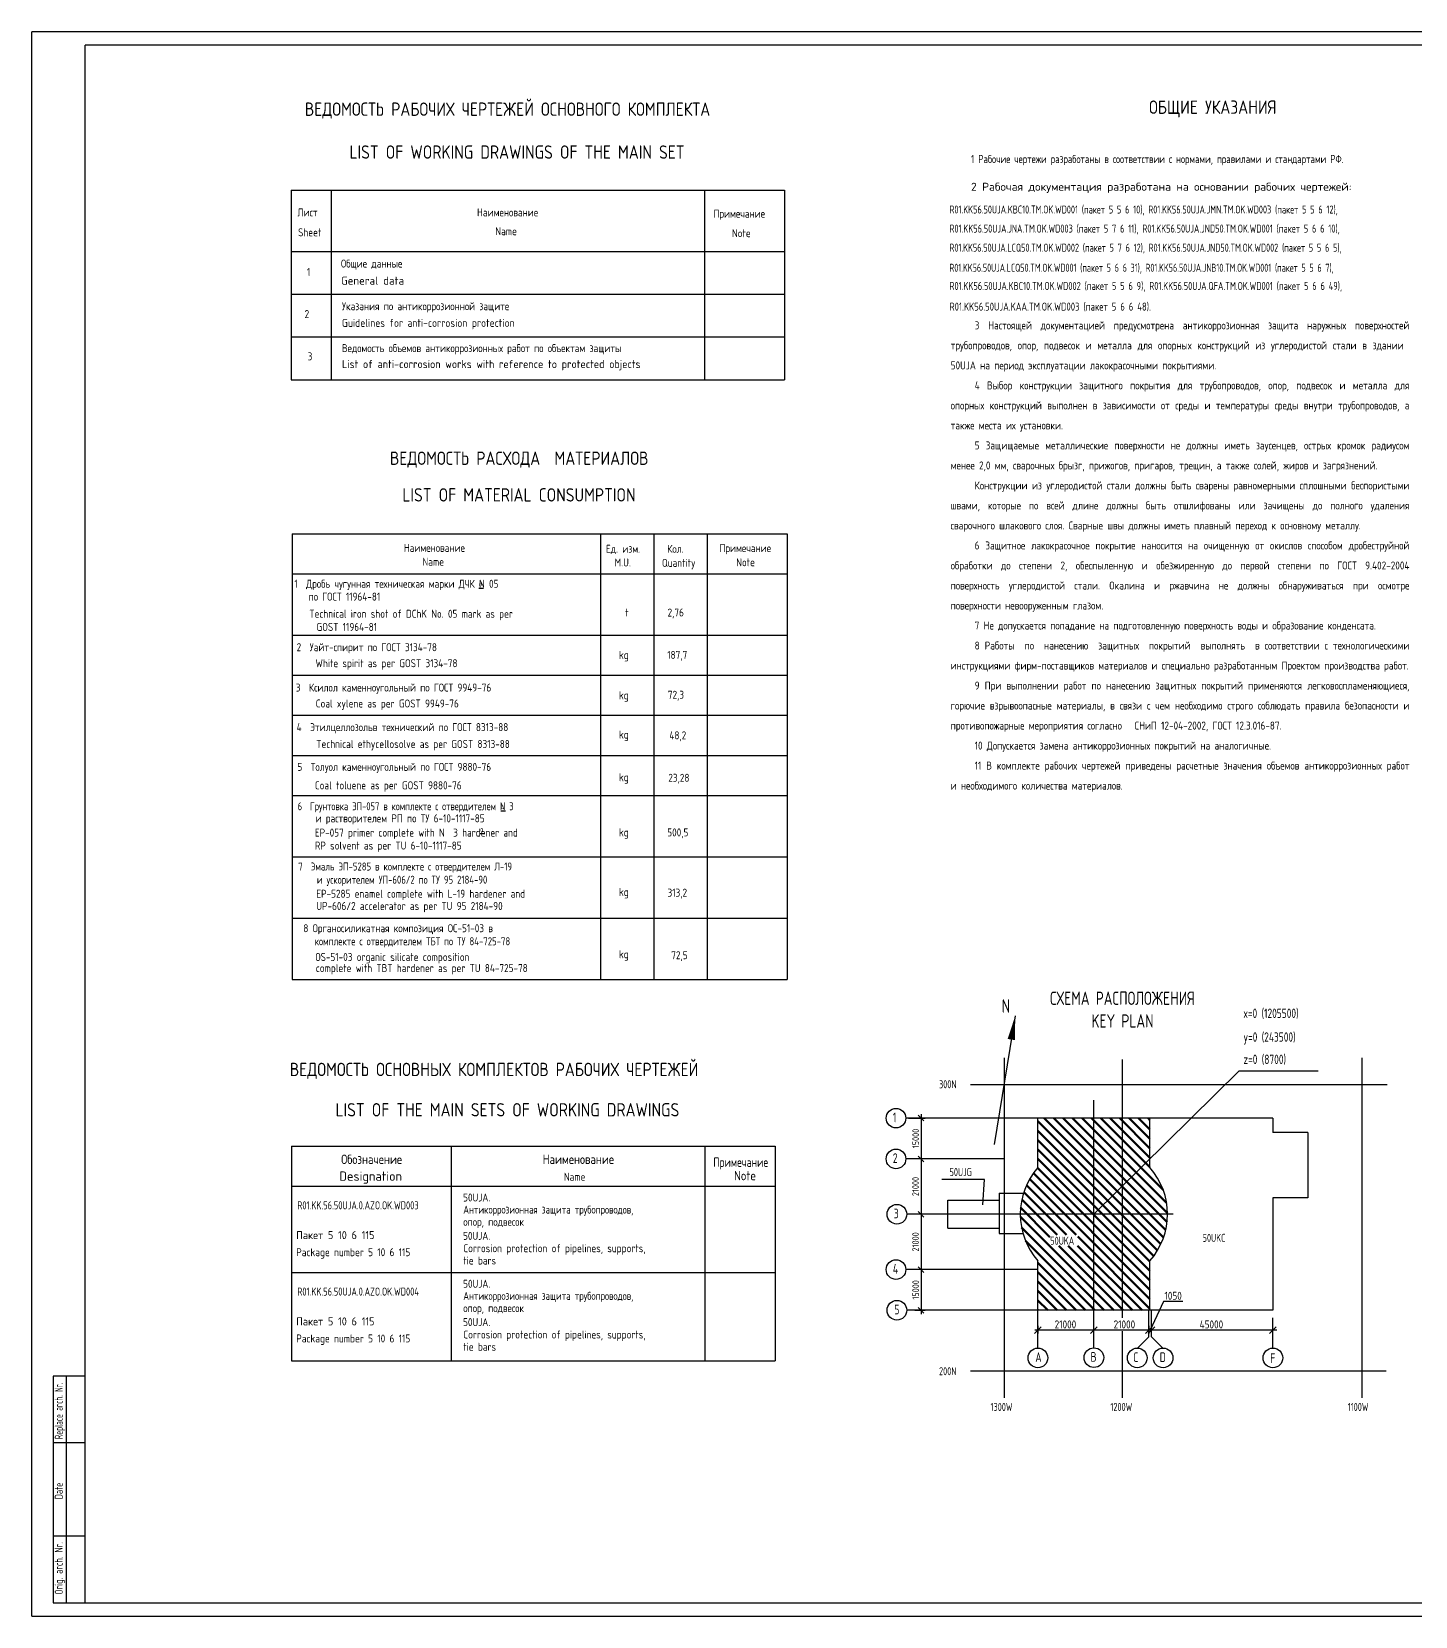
# Model space of a CAD drawing. Header units: millimetres. Extents: x 133356 to 134197, y -259 to 335.
# Drawn here: x 133356 to 133874, y -259 to 335 of the extents above; entities that cross this region are included whole.
import ezdxf
from ezdxf.enums import TextEntityAlignment as Align

# ---------------------------------------------------------------- set-up
doc = ezdxf.new("R2010")
doc.units = ezdxf.units.MM
doc.header["$LTSCALE"] = 20
doc.header["$MEASUREMENT"] = 0
doc.linetypes.add('CENTER', pattern=[1.49, 1.25, -0.11, 0.02, -0.11])
for name, color, linetype in [('-3.600 Титул', 7, 'Continuous'), ('POST', 7, 'Continuous'), ('TEXT1', 1, 'Continuous'), ('TITUL', 7, 'Continuous'), ('YELLOW', 2, 'Continuous'), ('ОСНОВНОЙ', 3, 'Continuous'), ('ТОНКИЙ', 7, 'Continuous')]:
    doc.layers.add(name, color=color, linetype=linetype)
doc.layers.add('Текст', color=7, linetype='Continuous', lineweight=25)
doc.styles.add('MONOTXT8', font='MONOTXT8.SHX', dxfattribs={"width": 0.8})
doc.styles.add('ROMANS', font='romans.shx', dxfattribs={"width": 0.8})
doc.styles.get("Standard").update_dxf_attribs({"font": 'romans.shx', "width": 0.8})
doc.dimstyles.new('100', dxfattribs={"dimtxt": 3, "dimasz": 2.5, "dimexe": 1.25, "dimexo": 0.625, "dimtad": 1, "dimdec": 0, "dimlfac": 100, "dimtxsty": 'MONOTXT8', "dimblk": 'OBLIQUE', "dimcen": 2.5, "dimclrt": 2, "dimadec": 0, "dimazin": 0, "dimtfac": 1, "dimtdec": 0, "dimtmove": 1, "dimatfit": 3, "dimldrblk": 'OBLIQUE', "dimfxl": 1, "dimarcsym": 0})
doc.dimstyles.new('50', dxfattribs={"dimtxt": 2.5, "dimasz": 2.12, "dimexe": 1.5, "dimexo": 1, "dimgap": 0.75, "dimtad": 1, "dimdec": 0, "dimlfac": 50, "dimzin": 0, "dimdsep": 46, "dimtxsty": 'MONOTXT8', "dimblk1": 'OBLIQUE', "dimblk2": 'OBLIQUE', "dimsah": 1, "dimcen": 8, "dimdle": 1.5, "dimclrt": 2, "dimadec": 0, "dimazin": 0, "dimtfac": 1, "dimtdec": 0, "dimtofl": 0, "dimtmove": 0, "dimatfit": 3, "dimldrblk": 'OBLIQUE', "dimfxl": 1, "dimtolj": 1, "dimtzin": 0, "dimarcsym": 0})

# ---------------------------------------------------------------- blocks, each defined once
blk = doc.blocks.new('_Oblique')
at = {"color": 0, "lineweight": -2}
blk.add_line((-0.5, -0.5), (0.5, 0.5), dxfattribs=at)
blk = doc.blocks.new('*D7')
at = {"layer": 'Defpoints', "color": 0, "ltscale": 0.05, "transparency": 16777216}
for p in [(133683.24, -72.36), (133688.99, -87.62), (133694.41, -87.62)]:
    blk.add_point(p, dxfattribs=at)
at = {"layer": 'TITUL', "color": 0, "linetype": 'Continuous', "lineweight": -2, "ltscale": 0.005, "transparency": 16777216}
for p, q in [((133688.99, -70.86), (133688.99, -89.12)), ((133684.24, -72.36), (133690.49, -72.36)), ((133693.41, -87.62), (133687.49, -87.62))]:
    blk.add_line(p, q, dxfattribs=at)
at = {"layer": 'TITUL', "color": 0, "lineweight": -2, "ltscale": 0.05, "transparency": 16777216, "xscale": 2.12, "yscale": 2.12, "zscale": 2.12}
for p, rotation in [((133688.99, -72.36), 90), ((133688.99, -87.62), 270)]:
    blk.add_blockref('_Oblique', p, dxfattribs=dict(at, rotation=rotation))
at = {"layer": 'TITUL', "color": 2, "ltscale": 0.05, "transparency": 16777216, "insert": (133686.94, -79.99), "char_height": 2.5, "attachment_point": 5, "rotation": 90, "style": 'ROMANS'}
blk.add_mtext('\\A1;{\\W0.8;15000}', dxfattribs=at)
blk = doc.blocks.new('*D8')
at = {"layer": 'Defpoints', "color": 0, "ltscale": 0.05, "transparency": 16777216}
for p in [(133737.67, -108.36), (133688.99, -129.1), (133688.99, -129.1)]:
    blk.add_point(p, dxfattribs=at)
at = {"layer": 'TITUL', "color": 0, "linetype": 'Continuous', "lineweight": -2, "ltscale": 0.005, "transparency": 16777216}
for p, q in [((133688.99, -106.86), (133688.99, -130.6)), ((133736.67, -108.36), (133687.49, -108.36)), ((133687.99, -129.1), (133687.49, -129.1))]:
    blk.add_line(p, q, dxfattribs=at)
at = {"layer": 'TITUL', "color": 0, "lineweight": -2, "ltscale": 0.05, "transparency": 16777216, "xscale": 2.12, "yscale": 2.12, "zscale": 2.12}
for p, rotation in [((133688.99, -108.36), 90), ((133688.99, -129.1), 270)]:
    blk.add_blockref('_Oblique', p, dxfattribs=dict(at, rotation=rotation))
at = {"layer": 'TITUL', "color": 2, "ltscale": 0.05, "transparency": 16777216, "insert": (133686.89, -118.73), "char_height": 2.5, "attachment_point": 5, "rotation": 90, "style": 'ROMANS'}
blk.add_mtext('\\A1;{\\W0.8;21000}', dxfattribs=at)
blk = doc.blocks.new('*D9')
at = {"layer": 'Defpoints', "color": 0, "ltscale": 0.05, "transparency": 16777216}
for p in [(133694.41, -87.62), (133688.99, -108.36), (133737.67, -108.36)]:
    blk.add_point(p, dxfattribs=at)
at = {"layer": 'TITUL', "color": 0, "linetype": 'Continuous', "lineweight": -2, "ltscale": 0.005, "transparency": 16777216}
for p, q in [((133693.41, -87.62), (133687.49, -87.62)), ((133688.99, -86.12), (133688.99, -109.86)), ((133736.67, -108.36), (133687.49, -108.36))]:
    blk.add_line(p, q, dxfattribs=at)
at = {"layer": 'TITUL', "color": 0, "lineweight": -2, "ltscale": 0.05, "transparency": 16777216, "xscale": 2.12, "yscale": 2.12, "zscale": 2.12}
for p, rotation in [((133688.99, -87.62), 90), ((133688.99, -108.36), 270)]:
    blk.add_blockref('_Oblique', p, dxfattribs=dict(at, rotation=rotation))
at = {"layer": 'TITUL', "color": 2, "ltscale": 0.05, "transparency": 16777216, "insert": (133686.89, -97.99), "char_height": 2.5, "attachment_point": 5, "rotation": 90, "style": 'ROMANS'}
blk.add_mtext('\\A1;{\\W0.8;21000}', dxfattribs=at)
blk = doc.blocks.new('*D10')
at = {"layer": 'Defpoints', "color": 0, "ltscale": 0.05, "transparency": 16777216}
for p in [(133688.99, -129.1), (133685.63, -144.36), (133688.99, -144.36)]:
    blk.add_point(p, dxfattribs=at)
at = {"layer": 'TITUL', "color": 0, "linetype": 'Continuous', "lineweight": -2, "ltscale": 0.005, "transparency": 16777216}
for p, q in [((133687.99, -129.1), (133687.49, -129.1)), ((133688.99, -127.6), (133688.99, -145.86)), ((133686.63, -144.36), (133690.49, -144.36))]:
    blk.add_line(p, q, dxfattribs=at)
at = {"layer": 'TITUL', "color": 0, "lineweight": -2, "ltscale": 0.05, "transparency": 16777216, "xscale": 2.12, "yscale": 2.12, "zscale": 2.12}
for p, rotation in [((133688.99, -129.1), 90), ((133688.99, -144.36), 270)]:
    blk.add_blockref('_Oblique', p, dxfattribs=dict(at, rotation=rotation))
at = {"layer": 'TITUL', "color": 2, "ltscale": 0.05, "transparency": 16777216, "insert": (133686.94, -136.73), "char_height": 2.5, "attachment_point": 5, "rotation": 90, "style": 'ROMANS'}
blk.add_mtext('\\A1;{\\W0.8;15000}', dxfattribs=at)
blk = doc.blocks.new('*D11')
at = {"layer": 'Defpoints', "color": 0, "ltscale": 0.05, "transparency": 16777216}
for p in [(133774.34, -151.81), (133774.34, -151.81), (133775.33, -151.81)]:
    blk.add_point(p, dxfattribs=at)
at = {"layer": 'POST', "color": 0, "lineweight": -2, "transparency": 16777216}
for p, q in [((133779.88, -141.13), (133774.83, -151.81)), ((133787.07, -141.13), (133779.88, -141.13)), ((133774.34, -151.18), (133774.34, -150.56)), ((133775.33, -151.81), (133774.34, -151.81)), ((133775.33, -151.18), (133775.33, -150.56))]:
    blk.add_line(p, q, dxfattribs=at)
at = {"layer": 'POST', "color": 0, "lineweight": -2, "ltscale": 0.05, "transparency": 16777216, "xscale": 2.5, "yscale": 2.5, "zscale": 2.5}
blk.add_blockref('_Oblique', (133774.34, -151.81), dxfattribs=at)
at = {"layer": 'POST', "color": 0, "lineweight": -2, "ltscale": 0.05, "transparency": 16777216, "xscale": 2.5, "yscale": 2.5, "zscale": 2.5, "rotation": 180}
blk.add_blockref('_Oblique', (133775.33, -151.81), dxfattribs=at)
at = {"layer": 'POST', "color": 2, "ltscale": 0.05, "transparency": 16777216, "insert": (133783.47, -138.94), "char_height": 3, "attachment_point": 5, "style": 'ROMANS'}
blk.add_mtext('{\\W0.8;1050}', dxfattribs=at)

msp = doc.modelspace()

# ---------------------------------------------------------------- hatches: boundary and pattern name
at = {"lineweight": 106}
h = msp.add_hatch(dxfattribs=at)
h.set_pattern_fill('ANSI31', scale=20, angle=90)
h.set_pattern_definition([(135, (132120.5073, 990.7408), (-1.767767, -1.767767), [])])
h.paths.add_polyline_path([(133753.763, -72.363), (133732.787, -72.363), (133732.787, -90.834, 0.182595), (133726.165, -108.363), (133753.763, -108.363)])
h.paths.add_polyline_path([(133764.48, -72.363), (133753.763, -72.363), (133753.763, -108.363), (133764.48, -97.8)])
h.paths.add_polyline_path([(133774.763, -72.363), (133764.48, -72.363), (133764.48, -97.8), (133774.763, -87.664)])
h.paths.add_polyline_path([(133774.763, -90.861), (133774.763, -87.664), (133764.48, -97.8), (133764.48, -108.363), (133781.362, -108.363, 0.1822467)])
h.paths.add_polyline_path([(133764.48, -97.8), (133753.763, -108.363), (133764.48, -108.363)])
h.paths.add_polyline_path([(133764.48, -108.363), (133753.763, -108.363), (133753.763, -144.363), (133764.48, -144.363)])
h.paths.add_polyline_path([(133781.362, -108.363), (133764.48, -108.363), (133764.48, -144.363), (133774.763, -144.363), (133774.763, -125.865, 0.1822497)])
h.paths.add_polyline_path([(133737.051, -120.551), (133744.151, -120.551), (133744.151, -116.051), (133737.051, -116.051)], flags=24)
h.paths.add_polyline_path([(133737.285, -120.201), (133737.285, -116.085), (133747.742, -116.085), (133747.742, -120.201)])
edge = h.paths.add_edge_path()
edge.add_line((133753.763, -108.363), (133726.165, -108.363))
edge.add_arc((133752.675, -108.363), 26.51, 179.999865, 221.314827)
edge.add_line((133732.763, -125.865), (133732.763, -144.363))
edge.add_line((133732.763, -144.363), (133753.763, -144.363))
edge.add_line((133753.763, -144.363), (133753.763, -108.363))
h.dxf.unprotected_set("ltscale", 0)

# ---------------------------------------------------------------- linework, layer by layer
at = {"layer": '-3.600 Титул', "color": 2}
msp.add_line((133724.265, -34.007), (133716.382, -82.198), dxfattribs=at)
at = {"layer": '-3.600 Титул', "color": 7, "linetype": 'CENTER', "ltscale": 10}
for p, q in [((133720.064, -49.694), (133720.064, -177.248)), ((133854.243, -49.694), (133854.243, -177.248)), ((133707.49, -59.694), (133863.765, -59.694)), ((133774.763, -72.363), (133683.244, -72.363)), ((133732.763, -144.363), (133683.583, -144.363)), ((133863.274, -167.248), (133707.49, -167.248))]:
    msp.add_line(p, q, dxfattribs=at)
at = {"layer": '-3.600 Титул', "color": 7, "linetype": 'CENTER', "ltscale": 10, "extrusion": (0, 0, -1)}
for p, q in [((133753.764, -158.449), (133753.763, -65.663)), ((133783.486, -108.363), (133683.583, -108.363))]:
    msp.add_line(p, q, dxfattribs=at)
at = {"layer": '-3.600 Титул', "color": 3}
for p, q in [((133732.787, -90.834), (133732.787, -72.363)), ((133774.787, -72.363), (133732.787, -72.363)), ((133774.763, -90.861), (133774.763, -72.363)), ((133732.763, -144.363), (133732.763, -125.865)), ((133774.763, -144.363), (133774.763, -125.865)), ((133774.763, -144.363), (133732.763, -144.363))]:
    msp.add_line(p, q, dxfattribs=at)
at = {"layer": '-3.600 Титул', "color": 7}
for p, q in [((133820.863, -72.363), (133774.763, -72.363)), ((133802.843, -72.363), (133774.763, -72.363)), ((133820.863, -72.363), (133820.863, -77.763)), ((133833.963, -77.763), (133820.863, -77.763)), ((133833.963, -77.763), (133833.963, -102.263)), ((133718.286, -100.492), (133727.36, -100.492)), ((133698.963, -113.563), (133698.963, -103.063)), ((133698.963, -103.063), (133718.286, -103.063)), ((133833.963, -102.263), (133820.863, -102.263)), ((133820.863, -102.263), (133820.863, -144.363)), ((133698.963, -113.563), (133718.286, -113.563)), ((133718.286, -115.552), (133727.158, -115.552)), ((133774.763, -144.363), (133774.336, -144.363)), ((133820.863, -144.363), (133774.763, -144.363)), ((133770.08, -158.557), (133774.336, -154.3)), ((133779.646, -158.557), (133775.389, -154.3))]:
    msp.add_line(p, q, dxfattribs=at)
at = {"layer": '-3.600 Титул', "color": 0, "linetype": 'CENTER', "ltscale": 10}
for p, q in [((133720.064, -87.623), (133683.244, -87.623)), ((133732.763, -129.103), (133683.244, -129.103)), ((133732.763, -158.556), (133732.763, -144.363)), ((133774.336, -154.3), (133774.336, -144.363)), ((133775.389, -154.3), (133775.389, -144.363)), ((133820.863, -158.556), (133820.863, -147.198))]:
    msp.add_line(p, q, dxfattribs=at)
at = {"layer": '-3.600 Титул', "color": 7, "linetype": 'Continuous'}
for p, q in [((133712.784, -95.396), (133696.737, -95.396)), ((133712.121, -104.844), (133712.784, -95.396))]:
    msp.add_line(p, q, dxfattribs=at)
at = {"layer": '-3.600 Титул', "color": 7, "extrusion": (0, 0, -1)}
msp.add_line((133718.286, -100.492), (133718.286, -115.552), dxfattribs=at)
at = {"layer": '-3.600 Титул', "color": 2, "linetype": 'Continuous'}
msp.add_lwpolyline([(133724.265, -34.007, 0, 2.8, 0), (133722.81, -42.903, 2.8, 2.8, 0)], format="xyseb", dxfattribs=at)
at = {"layer": '-3.600 Титул', "color": 0}
for centre in [(133679.564, -72.363), (133679.564, -87.623), (133679.903, -108.363), (133679.564, -129.103), (133679.903, -144.363), (133732.763, -162.236), (133753.764, -162.13), (133770.021, -162.236), (133779.704, -162.236), (133820.863, -162.236)]:
    msp.add_circle(centre, 3.68, dxfattribs=at)
at = {"layer": '-3.600 Титул', "color": 3}
for centre, start, end in [((133752.675, -108.363), 138.60816, 221.314827), ((133754.852, -108.363), 318.685173, 41.39184)]:
    msp.add_arc(centre, 26.51, start, end, dxfattribs=at)
for p, q in [((134196.527, 334.905), (133355.527, 334.905)), ((133355.527, -259.095), (133355.527, 334.905)), ((134196.527, 334.905), (133355.527, 334.905)), ((133355.527, -259.095), (134196.527, -259.095)), ((133355.527, -259.095), (134196.527, -259.095))]:
    msp.add_line(p, q)
at = {"color": 7, "linetype": 'CENTER', "ltscale": 15, "extrusion": (0, 0, -1)}
msp.add_line((133764.48, -147.181), (133764.48, -50.371), dxfattribs=at)
at = {"color": 7}
for p, q in [((133753.763, -108.363), (133808.28, -54.627)), ((133808.28, -54.627), (133837.836, -54.627))]:
    msp.add_line(p, q, dxfattribs=at)
at = {"color": 3}
for p, q in [((133452.967, -82.902), (133452.967, -163.335)), ((133452.967, -82.902), (133634.299, -82.902)), ((133512.967, -163.335), (133512.967, -82.902)), ((133607.967, -163.335), (133607.967, -82.902)), ((133634.299, -82.902), (133634.299, -163.335)), ((133452.967, -97.902), (133634.299, -97.902)), ((133452.967, -163.335), (133634.299, -163.335))]:
    msp.add_line(p, q, dxfattribs=at)
at = {"color": 0}
msp.add_line((133452.967, -130.242), (133634.299, -130.242), dxfattribs=at)
at = {"color": 7, "linetype": 'CENTER', "ltscale": 10, "extrusion": (0, 0, -1)}
msp.add_line((133764.48, -177.248), (133764.48, -152.181), dxfattribs=at)
at = {"layer": 'POST', "color": 0, "ltscale": 0.005}
for p, q in [((133822.364, -151.806), (133731.567, -151.806)), ((133732.763, -150.269), (133732.763, -153.056)), ((133774.336, -150.269), (133774.336, -153.056))]:
    msp.add_line(p, q, dxfattribs=at)
at = {"layer": 'TITUL', "color": 1}
for p, q in [((134191.527, 329.905), (133375.527, 329.905)), ((133375.527, -254.095), (133375.527, 329.905)), ((133375.527, -254.095), (134191.527, -254.095))]:
    msp.add_line(p, q, dxfattribs=at)
at = {"layer": 'TITUL', "color": 1, "linetype": 'Continuous'}
for p, q in [((133363.527, -169.095), (133363.527, -254.095)), ((133375.527, -169.095), (133363.527, -169.095)), ((133368.527, -254.095), (133368.527, -169.095)), ((133375.527, -194.095), (133363.527, -194.095)), ((133375.527, -229.095), (133363.527, -229.095)), ((133363.527, -254.095), (133375.527, -254.095))]:
    msp.add_line(p, q, dxfattribs=at)
at = {"layer": 'ОСНОВНОЙ'}
for p, q in [((133452.806, 275.46), (133452.806, 204.46)), ((133452.806, 275.46), (133637.806, 275.46)), ((133467.806, 275.46), (133467.806, 204.46)), ((133607.806, 275.46), (133607.806, 204.46)), ((133637.806, 275.46), (133637.806, 204.46)), ((133452.806, 252.46), (133637.806, 252.46)), ((133452.806, 204.46), (133637.806, 204.46))]:
    msp.add_line(p, q, dxfattribs=at)
at = {"layer": 'ОСНОВНОЙ', "color": 0}
for p, q in [((133452.806, 236.46), (133637.806, 236.46)), ((133452.806, 220.46), (133637.806, 220.46))]:
    msp.add_line(p, q, dxfattribs=at)
at = {"layer": 'ОСНОВНОЙ', "color": 3}
for p, q in [((133453.158, 146.644), (133453.158, -20.356)), ((133568.742, 146.644), (133568.742, -20.356)), ((133588.742, 146.644), (133588.742, -20.356)), ((133608.742, 146.644), (133608.742, -20.356)), ((133638.742, 146.644), (133638.742, -20.356))]:
    msp.add_line(p, q, dxfattribs=at)
at = {"layer": 'Текст', "color": 2, "linetype": 'Continuous', "ltscale": 15}
for p, q in [((133523.168, 126.289), (133524.888, 126.289)), ((133531.385, 42.833), (133533.105, 42.833)), ((133523.684, 34.307), (133525.404, 34.307))]:
    msp.add_line(p, q, dxfattribs=at)
at = {"layer": 'ТОНКИЙ', "color": 3}
for p, q in [((133453.158, 146.644), (133638.742, 146.644)), ((133453.158, 131.644), (133638.742, 131.644)), ((133453.158, -20.356), (133638.742, -20.356))]:
    msp.add_line(p, q, dxfattribs=at)
at = {"layer": 'ТОНКИЙ', "color": 0}
for p, q in [((133453.158, 108.644), (133638.742, 108.644)), ((133453.158, 93.644), (133638.742, 93.644)), ((133453.158, 78.644), (133638.742, 78.644)), ((133453.158, 63.644), (133638.742, 63.644)), ((133453.158, 48.644), (133638.742, 48.644)), ((133453.158, 25.644), (133638.742, 25.644)), ((133453.158, 2.644), (133638.742, 2.644))]:
    msp.add_line(p, q, dxfattribs=at)

# ---------------------------------------------------------------- block references
at = {"layer": 'POST', "color": 0, "ltscale": 0.005, "xscale": 2.5, "yscale": 2.5, "zscale": 2.5, "rotation": 180}
for p in [(133732.763, -151.806), (133753.764, -151.806), (133820.863, -151.806)]:
    msp.add_blockref('_Oblique', p, dxfattribs=at)
at = {"layer": 'POST', "color": 0, "ltscale": 0.005, "xscale": 2.5, "yscale": 2.5, "zscale": 2.5}
msp.add_blockref('_Oblique', (133774.336, -151.806), dxfattribs=at)

# ---------------------------------------------------------------- texts
at = {"layer": '-3.600 Титул', "color": 3, "style": 'ROMANS', "width": 0.7}
for s, height, p in [('300N', 3, (133695.693, -61.165)), ('1', 3.64, (133678.382, -73.908)), ('2', 3.64, (133678.382, -89.168)), ('3', 3.64, (133678.722, -109.908)), ('50UKA', 3, (133737.401, -119.801)), ('4', 3.64, (133678.382, -130.648)), ('5', 3.64, (133678.942, -145.908)), ('A', 3.64, (133731.783, -163.781)), ('B', 3.64, (133752.525, -163.674)), ('C', 3.64, (133768.527, -163.781)), ('D', 3.64, (133778.44, -163.781)), ('200N', 3, (133695.693, -168.719)), ('F', 3.64, (133819.883, -164.175)), ('1300W', 3, (133715.014, -182.114)), ('1100W', 3, (133848.916, -182.114))]:
    msp.add_text(s, height=height, dxfattribs=at).set_placement(p)
at = {"layer": '-3.600 Титул', "color": 2, "style": 'ROMANS', "width": 0.7}
for s, p in [('50UJG', (133699.636, -94.063)), ('50UKC', (133794.524, -118.728))]:
    msp.add_text(s, height=3, dxfattribs=at).set_placement(p)
at = {"color": 7, "style": 'ROMANS', "width": 0.7}
for s, p in [('x=0 (1205500)', (133809.77, -34.8)), ('y=0 (243500)', (133809.825, -43.694)), ('z=0 (8700)', (133809.835, -52.052))]:
    msp.add_text(s, height=3.5, dxfattribs=at).set_placement(p)
at = {"color": 2, "style": 'ROMANS'}
for s, width, p in [('Обозначение', 0.8, (133482.967, -87.786)), ('Наименование', 0.8, (133560.467, -87.786)), ('Примечание', 0.728939, (133621.338, -89.344)), ('Designation', 0.917672, (133482.608, -94.626)), ('Note', 0.8, (133622.967, -93.898))]:
    msp.add_text(s, height=3.5, dxfattribs=dict(at, width=width)).set_placement(p, align=Align.MIDDLE)
at = {"color": 2, "ltscale": 0.5, "style": 'ROMANS', "width": 0.73}
for s, p in [('R01.KK.56.50UJA.0.AZO.OK.WD003', (133455.123, -106.533)), ('R01.KK.56.50UJA.0.AZO.OK.WD004', (133455.123, -138.874))]:
    msp.add_text(s, height=3, dxfattribs=at).set_placement(p)
at = {"color": 7, "linetype": 'Continuous'}
for s, width, p in [('Replace arch. Nr.', 0.53, (133367.171, -182.078)), ('Date', 0.7, (133367.171, -212.095)), ('Orig. arch. Nr.', 0.6, (133367.171, -241.095))]:
    msp.add_text(s, height=3, rotation=90, dxfattribs=dict(at, width=width)).set_placement(p, align=Align.CENTER)
at = {"color": 3, "style": 'ROMANS', "width": 0.7}
msp.add_text('1200W', height=3, dxfattribs=at).set_placement((133759.949, -182.114))
at = {"color": 3, "insert": (133764.48, -31.676), "char_height": 5, "width": 61.1375, "attachment_point": 5, "line_spacing_factor": 1.021477, "style": 'ROMANS'}
msp.add_mtext('\\W0.7000;СХЕМА РАСПОЛОЖЕНИЯ KEY PLAN', dxfattribs=at)
at = {"layer": 'POST', "color": 2, "style": 'ROMANS', "width": 0.804606}
for p in [(133454.696, -124.111), (133454.696, -156.451)]:
    msp.add_text('Package number 5 10 6 115', height=3, dxfattribs=at).set_placement(p)
at = {"layer": 'POST', "color": 2, "ltscale": 0.005, "char_height": 3, "attachment_point": 5, "style": 'ROMANS'}
for s, insert in [('{\\W0.8;21000}', (133743.088, -149.681)), ('{\\W0.8;21000}', (133765.195, -149.681)), ('{\\W0.8;45000}', (133797.814, -149.681))]:
    msp.add_mtext(s, dxfattribs=dict(at, insert=insert))
at = {"layer": 'TEXT1', "color": 3, "style": 'ROMANS', "width": 0.7}
msp.add_text('N', height=5, dxfattribs=at).set_placement((133719.218, -32.826))
at = {"layer": 'YELLOW'}
for s, width, p in [('1 Рабочие чертежи разработаны в соответствии с нормами, правилами и стандартами РФ.', 0.759474, (133707.698, 285.672)), ('2 Рабочая документация разработана на основании рабочих чертежей:', 1.008048, (133707.691, 275.28)), ('Общие данные', 0.8, (133471.49, 246.48)), ('1', 0.8, (133458.755, 243.345)), ('General data', 0.944842, (133471.49, 240.08)), ('Указания по антикоррозионной защите', 0.8, (133471.854, 230.497)), ('Guidelines for anti-corrosion protection', 0.833502, (133471.854, 224.247)), ('Ведомость объемов антикоррозионных работ по объектам защиты', 0.8, (133471.861, 214.774)), ('List of anti-corrosion works with reference to protected objects', 0.877568, (133471.861, 208.813)), ('Ед. изм.', 0.8, (133570.811, 139.559)), ('M.U.', 0.8, (133574.091, 134.435)), ('Quantity', 0.8, (133591.799, 134.291)), ('Кол.', 0.8, (133593.805, 139.546)), ('  kg', 0.8, (133572.531, 99.758)), ('3  Ксилол каменноугольный по ГОСТ 9949-76', 0.8, (133454.553, 87.551)), ('Coal xylene as per GOST 9949-76', 0.8, (133462.022, 81.574)), ('  kg', 0.8, (133572.531, 84.653)), ('4  Этилцеллозольв технический по ГОСТ 8313-88', 0.8, (133454.863, 72.717)), ('  kg', 0.8, (133572.531, 69.919)), ('Technical ethycellosolve as per GOST 8313-88', 0.8, (133462.205, 66.402)), ('5  Толуол каменноугольный по ГОСТ 9880-76', 0.8, (133455.137, 57.821)), (' Coal toluene as per GOST 9880-76', 0.8, (133460.083, 50.898)), ('  kg', 0.8, (133572.531, 53.928)), ('  kg', 0.8, (133572.531, 33.279)), ('  kg', 0.8, (133572.531, 10.909)), ('  kg', 0.8, (133572.531, -12.417))]:
    msp.add_text(s, height=3, dxfattribs=dict(at, width=width)).set_placement(p)
at = {"layer": 'YELLOW', "color": 2}
for s, width, p in [(' 2', 0.8, (133456.261, 227.558)), ('3', 0.8, (133458.975, 211.717)), ('23,28', 0.8, (133594.207, 53.725)), ('8 Органосиликатная композиция ОС-51-03 в', 0.8, (133457.368, -2.667)), (' комплекте с отвердителем ТБТ по ТУ 84-725-78', 0.759458, (133460.104, -7.56)), ('ОS-51-03 organic silicate composition ', 0.8, (133461.9, -13.443)), ('complete with TBT hardener as per TU 84-725-78', 0.8, (133462.043, -17.599))]:
    msp.add_text(s, height=3, dxfattribs=dict(at, width=width)).set_placement(p)
at = {"layer": 'YELLOW', "color": 2, "style": 'ROMANS'}
for s, width, p in [('Name', 0.8, (133555.055, -95.841)), ('Пакет 5 10 6 115', 0.890637, (133454.71, -117.709)), ('Пакет 5 10 6 115', 0.890637, (133454.71, -150.049))]:
    msp.add_text(s, height=3, dxfattribs=dict(at, width=width)).set_placement(p)
at = {"layer": 'YELLOW', "style": 'ROMANS'}
for s, width, p in [('50UJA.  ', 0.8, (133517.278, -103.605)), ('Антикоррозионная защита трубопроводов, ', 0.7654, (133517.33, -108.138)), ('опор, подвесок ', 0.8, (133517.339, -112.723)), ('50UJA. ', 0.8, (133517.258, -117.978)), ('tie bars', 0.8, (133517.339, -127.229)), ('Corrosion protection of pipelines, supports,', 0.8, (133517.356, -122.63)), ('50UJA.  ', 0.8, (133517.278, -135.945)), ('Антикоррозионная защита трубопроводов, ', 0.7654, (133517.33, -140.479)), ('опор, подвесок ', 0.8, (133517.339, -145.063)), ('50UJA. ', 0.8, (133517.258, -150.318)), ('Corrosion protection of pipelines, supports,', 0.8, (133517.356, -154.97)), ('tie bars', 0.8, (133517.339, -159.569))]:
    msp.add_text(s, height=3, dxfattribs=dict(at, width=width)).set_placement(p)
at = {"layer": 'YELLOW', "insert": (133700.059, 241.327), "char_height": 3, "width": 186.35121, "attachment_point": 1, "style": 'ROMANS'}
msp.add_mtext('\\pxi3,r6.3546qjsm1.5;\\P\\pi0,r0ql;\\P\\pi3qj;3 Настоящей документацией предусмотрена антикоррозионная защита наружных поверхностей трубопроводов, опор, подвесок и металла для опорных конструкций из углеродистой стали в здании  50UJA на период эксплуатации лакокрасочными покрытиями.\\P4 Выбор конструкции защитного покрытия для трубопроводов, опор, подвесок и металла для опорных конструкций выполнен в зависимости от среды и температуры среды внутри трубопроводов, а также места их установки.   \\P{\\C2;5 Защищаемые металлические поверхности не должны иметь заусенцев, острых кромок }радиусом менее 2,0 мм, сварочных брызг, прижогов, пригаров, трещин, а также солей, жиров и загрязнений. \\PКонструкции из углеродистой стали должны быть сварены равномерными сплошными беспористыми швами, которые по всей длине должны быть отшлифованы или зачищены до полного удаления сварочного шлакового слоя. Сварные швы должны иметь плавный переход к основному металлу. \\P6 Защитное лакокрасочное покрытие наносится на очищенную от окислов способом дробеструйной обработки до степени 2, обеспыленную и обезжиренную до первой степени по ГОСТ 9.402-2004 поверхность углеродистой стали.{\\C6; }Окалина и ржавчина не должны обнаруживаться при осмотре поверхности невооруженным глазом. \\P7 Не допускается попадание на подготовленную поверхность воды и образование конденсата.  \\P8 Работы  по  нанесению  защитных  покрытий  выполнять  в соответствии с технологическими инструкциями фирм-поставщиков материалов и специально разработанным Проектом производства работ.   \\P9 При выполнении работ по нанесению защитных покрытий применяются легковоспламеняющиеся, горючие взрывоопасные материалы, в связи с чем необходимо строго соблюдать правила безопасности и  противопожарные мероприятия согласн{\\C2;о   СНиП 12-04-2002, ГОСТ 12.3.016-87. \\P10 Допускается замена антикоррозионных покрытий на аналогичные. \\P}11 В комплекте рабочих чертежей приведены расчетные значения объемов антикоррозионных работ и необходимого количества материалов.   ', dxfattribs=at)
at = {"layer": 'Текст', "color": 3, "width": 0.8}
for s, p in [('ВЕДОМОСТЬ РАБОЧИХ ЧЕРТЕЖЕЙ ОСНОВНОГО КОМПЛЕКТА', (133457.935, 303.359)), ('ОБЩИЕ УКАЗАНИЯ', (133774.451, 304.105)), ('LIST OF WORKING DRAWINGS OF THE MAIN SET', (133474.691, 287.288)), ('ВЕДОМОСТЬ РАСХОДА  МАТЕРИАЛОВ', (133489.833, 172.514)), ('LIST OF MATERIAL CONSUMPTION', (133494.514, 158.779))]:
    msp.add_text(s, height=5, dxfattribs=at).set_placement(p)
at = {"layer": 'Текст', "color": 2}
for s, width, p in [('Лист', 0.8, (133455.166, 265.672)), ('Наименование', 0.8, (133522.485, 265.672)), ('Примечание', 0.8, (133611.129, 265.194)), ('R01.KK56.50UJA.KBC10.TM.OK.WD001 (пакет 5 5 6 10), R01.KK56.50UJA.JMN.TM.OK.WD003 (пакет 5 5 6 12),', 0.7, (133699.616, 266.75)), ('Name', 0.8, (133529.366, 258.604)), ('R01.KK56.50UJA.JNA.TM.OK.WD003 (пакет 5 7 6 11), R01.KK56.50UJA.JND50.TM.OK.WD001 (пакет 5 6 6 10),', 0.705, (133699.616, 259.595)), ('Sheet', 0.8, (133455.406, 258.196)), ('Note', 0.8, (133618.053, 257.878)), ('R01.KK56.50UJA.LCQ50.TM.OK.WD002 (пакет 5 7 6 12), R01.KK56.50UJA.JND50.TM.OK.WD002 (пакет 5 5 6 5),', 0.695, (133699.616, 252.439)), ('R01.KK56.50UJA.LCQ50.TM.OK.WD001 (пакет 5 6 6 31), R01.KK56.50UJA.JNB10.TM.OK.WD001 (пакет 5 5 6 7),', 0.687, (133699.616, 244.926)), ('R01.KK56.50UJA.KBC10.TM.OK.WD002 (пакет 5 5 6 9), R01.KK56.50UJA.QFA.TM.OK.WD001 (пакет 5 6 6 49),', 0.709, (133699.616, 238.097)), ('R01.KK56.50UJA.KAA.TM.OK.WD003 (пакет 5 6 6 48).', 0.75, (133699.616, 230.346)), ('Наименование', 0.8, (133495.023, 139.91)), ('Примечание', 0.8, (133613.384, 139.834)), ('Name', 0.8, (133502.037, 134.714)), ('Note', 0.8, (133619.64, 134.523)), (' 1  Дробь чугунная техническая марки ДЧК N 05', 0.8, (133452.401, 126.455)), ('   по ГОСТ 11964-81', 0.8, (133454.568, 121.633)), ('   Technical iron shot of DChK No. 05 mark as per', 0.8, (133454.84, 115.216)), ('GOST 11964-81', 0.8, (133462.316, 110.283)), ('t', 0.8, (133578.005, 115.688)), ('2,76', 0.8, (133593.917, 115.683)), ('2  Уайт-спирит по ГОСТ 3134-78', 0.8, (133454.861, 102.677)), ('187,7', 0.8, (133593.808, 99.802)), ('White spirit as per GOST 3134-78', 0.8, (133461.915, 96.677)), ('72,3', 0.8, (133594.029, 84.852)), ('48,2', 0.8, (133594.606, 69.638)), ('6  Грунтовка ЭП-057 в комплекте с отвердителем N 3  ', 0.740047, (133455.238, 43.056)), ('EP-057 primer complete with N  3 hardener and  ', 0.8, (133461.683, 33.173)), ('и растворителем РП по ТУ 6-10-1117-85', 0.8, (133461.967, 38.533)), ('500,5', 0.8, (133593.813, 33.252)), ('RP solvent as per TU 6-10-1117-85', 0.8, (133461.683, 28.315)), ('7  Эмаль ЭП-5285 в комплекте с отвердителем Л-19', 0.755472, (133455.493, 20.47)), ('и ускорителем УП-606/2 по ТУ 95 2184-90', 0.755472, (133462.45, 15.525)), ('EP-5285 enamel complete with L-19 hardener and', 0.8, (133462.23, 10.268)), ('313,2', 0.8, (133593.909, 10.66)), ('UP-606/2 accelerator as per TU 95 2184-90', 0.8, (133462.23, 5.667)), ('72,5', 0.8, (133595.314, -12.777))]:
    msp.add_text(s, height=3, dxfattribs=dict(at, width=width)).set_placement(p)
at = {"layer": 'Текст', "color": 2, "style": 'ROMANS', "width": 0.65}
for p in [(133523.224, 126.952), (133531.441, 43.495), (133523.74, 34.97)]:
    msp.add_text('о', height=2, dxfattribs=at).set_placement(p)
at = {"layer": 'Текст', "color": 3, "style": 'ROMANS', "width": 0.8}
for s, p in [('ВЕДОМОСТЬ ОСНОВНЫХ КОМПЛЕКТОВ РАБОЧИХ ЧЕРТЕЖЕЙ', (133452.302, -56.605)), ('LIST OF THE MAIN SETS OF WORKING DRAWINGS', (133469.445, -71.724))]:
    msp.add_text(s, height=5, dxfattribs=at).set_placement(p)

# ---------------------------------------------------------------- dimensions: what is measured, and where the dimension line sits
at = {"layer": 'POST', "color": 0}
dim = msp.add_linear_dim(base=(133774.336, -151.806), p1=(133775.333, -151.806), p2=(133774.336, -151.806), text='{\\W0.8;1050}', dimstyle='100', override={"dimtxsty": 'ROMANS'}, dxfattribs=at)
dim.commit()
dim.dimension.update_dxf_attribs({"geometry": '*D11', "text_midpoint": (133780.501, -141.126), "dimtype": 160})
at = {"layer": 'TITUL', "color": 7, "linetype": 'Continuous', "ltscale": 0.005}
for base, p1, p2, text, override, picture, middle in [((133688.991, -87.623), (133683.244, -72.363), (133694.41, -87.623), '{\\W0.8;15000}', {"dimtxsty": 'ROMANS'}, '*D7', (133686.939, -79.993)), ((133688.991, -108.363), (133694.41, -87.623), (133737.675, -108.363), '{\\W0.8;21000}', {"dimtxsty": 'ROMANS', "dimtmove": 1}, '*D9', (133686.894, -97.993)), ((133688.991, -129.1), (133737.675, -108.363), (133688.991, -129.1), '{\\W0.8;21000}', {"dimtxsty": 'ROMANS', "dimtmove": 1}, '*D8', (133686.894, -118.731)), ((133688.991, -144.363), (133688.991, -129.1), (133685.627, -144.363), '{\\W0.8;15000}', {"dimtxsty": 'ROMANS', "dimtmove": 1}, '*D10', (133686.939, -136.731))]:
    dim = msp.add_linear_dim(base=base, p1=p1, p2=p2, angle=90, text=text, dimstyle='50', override=override, dxfattribs=at)
    dim.commit()
    dim.dimension.update_dxf_attribs({"geometry": picture, "text_midpoint": middle})

doc.saveas('drawing.dxf')
